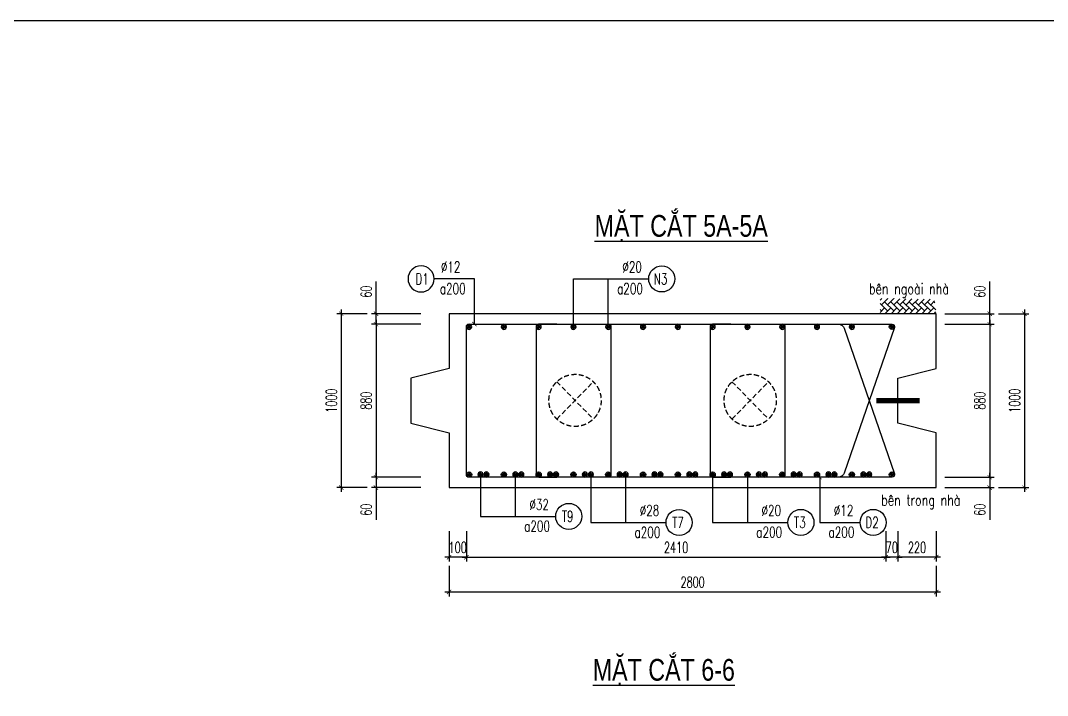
# Model space of a CAD drawing. Header units: millimetres. Extents: x -143483 to 1166745, y -1448440 to -1202244.
# Drawn here: x 208281 to 231889, y -1225931 to -1210408 of the extents above; entities that cross this region are included whole.
import ezdxf
from ezdxf.enums import TextEntityAlignment as Align

# ---------------------------------------------------------------- set-up
doc = ezdxf.new("R2010")
doc.units = ezdxf.units.MM
doc.header["$LTSCALE"] = 30
doc.header["$PDMODE"] = 3
doc.linetypes.add('DASHED', pattern=[19.05, 12.7, -6.35])
doc.layers.get('0').update_dxf_attribs({"lineweight": 9})
doc.layers.get('Defpoints').update_dxf_attribs({"lineweight": 9})
for name, color, linetype in [('ccu11-Cotthep', 9, 'Continuous'), ('ccu11-Dim', 8, 'Continuous'), ('ccu11-Hatch', 8, 'Continuous'), ('ccu11-Text', 31, 'Continuous'), ('ccu11-Thay', 7, 'Continuous'), ('ccu11-Thep', 4, 'Continuous'), ('ccu11-Thep doc', 4, 'Continuous'), ('ccu11-Thepdai', 6, 'Continuous')]:
    doc.layers.add(name, color=color, linetype=linetype)
doc.layers.add('ccu11-Khuat', color=9, linetype='DASHED', lineweight=30)
doc.layers.add('Vicom_thep doc', color=1, linetype='Continuous', lineweight=35)
doc.styles.add('ccu11-dim', font='vnsimli.shx', dxfattribs={"width": 0.65, "bigfont": 'bigfont.shx'})
doc.styles.add('ccu11-VnAvH-B', font='VHAVANB.TTF')
doc.styles.add('ccu11-vnsimli', font='vnsimli.shx', dxfattribs={"width": 0.8, "bigfont": 'vns.shx'})
doc.styles.add('ccu11-vnsimple', font='vnsimple.shx', dxfattribs={"bigfont": 'bigfont.shx'})
doc.styles.add('ccu11_simli', font='vnsimli.shx', dxfattribs={"width": 0.8})
doc.dimstyles.new('ccu11-100', dxfattribs={"dimscale": 100, "dimtxt": 2.5, "dimasz": 1, "dimexe": 1, "dimexo": 2, "dimgap": 1, "dimtad": 1, "dimdec": 0, "dimdsep": 46, "dimtxsty": 'ccu11-dim', "dimblk": 'ARCHTICK', "dimcen": -1, "dimdle": 1, "dimclrd": 256, "dimclre": 256, "dimclrt": 3, "dimadec": 0, "dimazin": 2, "dimtfac": 0.1, "dimtdec": 0, "dimtmove": 0, "dimatfit": 1, "dimldrblk": 'ARCHTICK', "dimfxl": 0, "dimtvp": 0.833333, "dimtolj": 1, "dimtzin": 12, "dimarcsym": 0})
doc.dimstyles.new('ccu11-100x4', dxfattribs={"dimscale": 100, "dimtxt": 2.5, "dimasz": 1, "dimexe": 1, "dimexo": 2, "dimgap": 1, "dimtad": 1, "dimdec": 0, "dimlfac": 0.25, "dimdsep": 46, "dimtxsty": 'ccu11-dim', "dimblk": 'ARCHTICK', "dimcen": -1, "dimdle": 1, "dimclrd": 256, "dimclre": 256, "dimclrt": 3, "dimadec": 0, "dimazin": 2, "dimtfac": 0.1, "dimtdec": 0, "dimtmove": 0, "dimatfit": 1, "dimldrblk": 'ARCHTICK', "dimfxl": 0, "dimtvp": 0.833333, "dimtolj": 1, "dimtzin": 12, "dimarcsym": 0})

# ---------------------------------------------------------------- blocks, each defined once
blk = doc.blocks.new('MCT')
at = {"ltscale": 0.005}
for p, q in [((-0.49, 0), (0.49, 0)), ((0.35, -0.35), (-0.35, 0.35)), ((-0.35, -0.35), (0.35, 0.35)), ((0, -0.49), (0, 0.49))]:
    blk.add_line(p, q, dxfattribs=at)
blk.add_circle((0, 0), 0.492, dxfattribs=at)
blk = doc.blocks.new('*U2086')
at = {"layer": 'ccu11-Thep doc', "xscale": -121.9200000001001, "yscale": 121.9200000001001, "zscale": 121.92, "rotation": 270}
blk.add_blockref('MCT', (0, 0), dxfattribs=at)
blk = doc.blocks.new('*U2087')
at = {"layer": 'ccu11-Thep doc', "color": 0, "linetype": 'ByBlock', "lineweight": -2, "transparency": 16777216}
for p in [(0, 0), (800, 0), (1600, 0), (2400, 0), (3200, 0), (4000, 0), (4800, 0), (5600, 0), (6400, 0), (7200, 0), (8000, 0), (8800, 0)]:
    blk.add_blockref('*U2086', p, dxfattribs=at)
blk = doc.blocks.new('*U2088')
at = {"layer": 'ccu11-Thep doc', "xscale": -121.9200000001001, "yscale": 121.9200000001001, "zscale": 121.92, "rotation": 270}
blk.add_blockref('MCT', (0, 0), dxfattribs=at)
blk = doc.blocks.new('*U2089')
at = {"layer": 'ccu11-Thep doc', "color": 0, "linetype": 'ByBlock', "lineweight": -2, "transparency": 16777216}
for p in [(0, 0), (800, 0), (1600, 0), (2400, 0), (3200, 0), (4000, 0), (4800, 0), (5600, 0), (6400, 0), (7200, 0), (8000, 0), (8800, 0)]:
    blk.add_blockref('*U2088', p, dxfattribs=at)
blk = doc.blocks.new('_ARCHTICK')
at = {"color": 0, "linetype": 'ByBlock', "const_width": 0.15}
blk.add_lwpolyline([(-0.5, -0.5), (0.5, 0.5)], dxfattribs=at)
blk = doc.blocks.new('*D2656')
at = {"layer": 'ccu11-Dim', "linetype": 'ByBlock', "lineweight": -2, "ltscale": 30, "transparency": 16777216}
for p, q in [((216453, -1217151), (216453, -1216411)), ((217481, -1217151), (216353, -1217151)), ((216453, -1217391), (216453, -1217151)), ((217481, -1217391), (216353, -1217391)), ((216453, -1217391), (216453, -1217491))]:
    blk.add_line(p, q, dxfattribs=at)
at = {"layer": 'Defpoints', "color": 0, "linetype": 'ByBlock', "ltscale": 30, "transparency": 16777216}
for p in [(217681, -1217151), (216453, -1217391), (217681, -1217391)]:
    blk.add_point(p, dxfattribs=at)
at = {"layer": 'ccu11-Dim', "linetype": 'ByBlock', "lineweight": -2, "ltscale": 30, "transparency": 16777216, "xscale": 100, "yscale": 100, "zscale": 100}
for p, rotation in [((216453, -1217151), 270), ((216453, -1217391), 90)]:
    blk.add_blockref('_ARCHTICK', p, dxfattribs=dict(at, rotation=rotation))
at = {"layer": 'ccu11-Dim', "color": 3, "linetype": 'ByBlock', "ltscale": 30, "transparency": 16777216, "insert": (216228, -1216643), "char_height": 250, "attachment_point": 5, "rotation": 90, "style": 'ccu11-dim'}
blk.add_mtext('\\A1;60', dxfattribs=at)
blk = doc.blocks.new('*D2657')
at = {"layer": 'ccu11-Dim', "linetype": 'ByBlock', "lineweight": -2, "ltscale": 30, "transparency": 16777216}
for p, q in [((217481, -1217391), (216353, -1217391)), ((216453, -1217291), (216453, -1221011)), ((217481, -1220911), (216353, -1220911))]:
    blk.add_line(p, q, dxfattribs=at)
at = {"layer": 'Defpoints', "color": 0, "linetype": 'ByBlock', "ltscale": 30, "transparency": 16777216}
for p in [(217681, -1217391), (216453, -1220911), (217681, -1220911)]:
    blk.add_point(p, dxfattribs=at)
at = {"layer": 'ccu11-Dim', "linetype": 'ByBlock', "lineweight": -2, "ltscale": 30, "transparency": 16777216, "xscale": 100, "yscale": 100, "zscale": 100}
for p, rotation in [((216453, -1217391), 90), ((216453, -1220911), 270)]:
    blk.add_blockref('_ARCHTICK', p, dxfattribs=dict(at, rotation=rotation))
at = {"layer": 'ccu11-Dim', "color": 3, "linetype": 'ByBlock', "ltscale": 30, "transparency": 16777216, "insert": (216228, -1219151), "char_height": 250, "attachment_point": 5, "rotation": 90, "style": 'ccu11-dim'}
blk.add_mtext('\\A1;880', dxfattribs=at)
blk = doc.blocks.new('*D2658')
at = {"layer": 'ccu11-Dim', "linetype": 'ByBlock', "lineweight": -2, "ltscale": 30, "transparency": 16777216}
for p, q in [((217481, -1220911), (216353, -1220911)), ((216453, -1220911), (216453, -1220811)), ((216453, -1220911), (216453, -1221151)), ((217481, -1221151), (216353, -1221151)), ((216453, -1221151), (216453, -1221890))]:
    blk.add_line(p, q, dxfattribs=at)
at = {"layer": 'Defpoints', "color": 0, "linetype": 'ByBlock', "ltscale": 30, "transparency": 16777216}
for p in [(216453, -1220911), (217681, -1220911), (217681, -1221151)]:
    blk.add_point(p, dxfattribs=at)
at = {"layer": 'ccu11-Dim', "linetype": 'ByBlock', "lineweight": -2, "ltscale": 30, "transparency": 16777216, "xscale": 100, "yscale": 100, "zscale": 100}
for p, rotation in [((216453, -1220911), 270), ((216453, -1221151), 90)]:
    blk.add_blockref('_ARCHTICK', p, dxfattribs=dict(at, rotation=rotation))
at = {"layer": 'ccu11-Dim', "color": 3, "linetype": 'ByBlock', "ltscale": 30, "transparency": 16777216, "insert": (216228, -1221659), "char_height": 250, "attachment_point": 5, "rotation": 90, "style": 'ccu11-dim'}
blk.add_mtext('\\A1;60', dxfattribs=at)
blk = doc.blocks.new('*D2659')
at = {"layer": 'ccu11-Dim', "linetype": 'ByBlock', "lineweight": -2, "ltscale": 30, "transparency": 16777216}
for p, q in [((216253, -1217151), (215553, -1217151)), ((215653, -1217051), (215653, -1221251)), ((216253, -1221151), (215553, -1221151))]:
    blk.add_line(p, q, dxfattribs=at)
at = {"layer": 'Defpoints', "color": 0, "linetype": 'ByBlock', "ltscale": 30, "transparency": 16777216}
for p in [(216453, -1217151), (215653, -1221151), (216453, -1221151)]:
    blk.add_point(p, dxfattribs=at)
at = {"layer": 'ccu11-Dim', "linetype": 'ByBlock', "lineweight": -2, "ltscale": 30, "transparency": 16777216, "xscale": 100, "yscale": 100, "zscale": 100}
for p, rotation in [((215653, -1217151), 90), ((215653, -1221151), 270)]:
    blk.add_blockref('_ARCHTICK', p, dxfattribs=dict(at, rotation=rotation))
at = {"layer": 'ccu11-Dim', "color": 3, "linetype": 'ByBlock', "ltscale": 30, "transparency": 16777216, "insert": (215428, -1219151), "char_height": 250, "attachment_point": 5, "rotation": 90, "style": 'ccu11-dim'}
blk.add_mtext('\\A1;1000', dxfattribs=at)
blk = doc.blocks.new('*D2660')
at = {"layer": 'ccu11-Dim', "linetype": 'ByBlock', "lineweight": -2, "ltscale": 30, "transparency": 16777216}
for p, q in [((228452, -1222151), (228452, -1222851)), ((229332, -1222151), (229332, -1222851)), ((229432, -1222751), (228352, -1222751))]:
    blk.add_line(p, q, dxfattribs=at)
at = {"layer": 'Defpoints', "color": 0, "linetype": 'ByBlock', "ltscale": 30, "transparency": 16777216}
for p in [(228452, -1221951), (229332, -1221951), (228452, -1222751)]:
    blk.add_point(p, dxfattribs=at)
at = {"layer": 'ccu11-Dim', "linetype": 'ByBlock', "lineweight": -2, "ltscale": 30, "transparency": 16777216, "xscale": 100, "yscale": 100, "zscale": 100, "rotation": 180}
blk.add_blockref('_ARCHTICK', (228452, -1222751), dxfattribs=at)
at = {"layer": 'ccu11-Dim', "linetype": 'ByBlock', "lineweight": -2, "ltscale": 30, "transparency": 16777216, "xscale": 100, "yscale": 100, "zscale": 100}
blk.add_blockref('_ARCHTICK', (229332, -1222751), dxfattribs=at)
at = {"layer": 'ccu11-Dim', "color": 3, "linetype": 'ByBlock', "ltscale": 30, "transparency": 16777216, "insert": (228892, -1222526), "char_height": 250, "attachment_point": 5, "style": 'ccu11-dim'}
blk.add_mtext('\\A1;220', dxfattribs=at)
blk = doc.blocks.new('*D2661')
at = {"layer": 'ccu11-Dim', "linetype": 'ByBlock', "lineweight": -2, "ltscale": 30, "transparency": 16777216}
for p, q in [((218132, -1222951), (218132, -1223651)), ((229332, -1222951), (229332, -1223651)), ((218032, -1223551), (229432, -1223551))]:
    blk.add_line(p, q, dxfattribs=at)
at = {"layer": 'Defpoints', "color": 0, "linetype": 'ByBlock', "ltscale": 30, "transparency": 16777216}
for p in [(218132, -1222751), (229332, -1222751), (229332, -1223551)]:
    blk.add_point(p, dxfattribs=at)
at = {"layer": 'ccu11-Dim', "linetype": 'ByBlock', "lineweight": -2, "ltscale": 30, "transparency": 16777216, "xscale": 100, "yscale": 100, "zscale": 100, "rotation": 180}
blk.add_blockref('_ARCHTICK', (218132, -1223551), dxfattribs=at)
at = {"layer": 'ccu11-Dim', "linetype": 'ByBlock', "lineweight": -2, "ltscale": 30, "transparency": 16777216, "xscale": 100, "yscale": 100, "zscale": 100}
blk.add_blockref('_ARCHTICK', (229332, -1223551), dxfattribs=at)
at = {"layer": 'ccu11-Dim', "color": 3, "linetype": 'ByBlock', "ltscale": 30, "transparency": 16777216, "insert": (223732, -1223326), "char_height": 250, "attachment_point": 5, "style": 'ccu11-dim'}
blk.add_mtext('\\A1;2800', dxfattribs=at)
blk = doc.blocks.new('*D2662')
at = {"layer": 'ccu11-Dim', "linetype": 'ByBlock', "lineweight": -2, "ltscale": 30, "transparency": 16777216}
for p, q in [((228172, -1222151), (228172, -1222851)), ((228452, -1222151), (228452, -1222851)), ((228172, -1222751), (228072, -1222751)), ((228452, -1222751), (228172, -1222751)), ((228452, -1222751), (228552, -1222751))]:
    blk.add_line(p, q, dxfattribs=at)
at = {"layer": 'Defpoints', "color": 0, "linetype": 'ByBlock', "ltscale": 30, "transparency": 16777216}
for p in [(228172, -1221951), (228452, -1221951), (228172, -1222751)]:
    blk.add_point(p, dxfattribs=at)
at = {"layer": 'ccu11-Dim', "linetype": 'ByBlock', "lineweight": -2, "ltscale": 30, "transparency": 16777216, "xscale": 100, "yscale": 100, "zscale": 100}
blk.add_blockref('_ARCHTICK', (228172, -1222751), dxfattribs=at)
at = {"layer": 'ccu11-Dim', "linetype": 'ByBlock', "lineweight": -2, "ltscale": 30, "transparency": 16777216, "xscale": 100, "yscale": 100, "zscale": 100, "rotation": 180}
blk.add_blockref('_ARCHTICK', (228452, -1222751), dxfattribs=at)
at = {"layer": 'ccu11-Dim', "color": 3, "linetype": 'ByBlock', "ltscale": 30, "transparency": 16777216, "insert": (228312, -1222526), "char_height": 250, "attachment_point": 5, "style": 'ccu11-dim'}
blk.add_mtext('\\A1;70', dxfattribs=at)
blk = doc.blocks.new('*D2663')
at = {"layer": 'ccu11-Dim', "linetype": 'ByBlock', "lineweight": -2, "ltscale": 30, "transparency": 16777216}
for p, q in [((218532, -1222151), (218532, -1222851)), ((228172, -1222151), (228172, -1222851)), ((218432, -1222751), (228272, -1222751))]:
    blk.add_line(p, q, dxfattribs=at)
at = {"layer": 'Defpoints', "color": 0, "linetype": 'ByBlock', "ltscale": 30, "transparency": 16777216}
for p in [(218532, -1221951), (228172, -1221951), (228172, -1222751)]:
    blk.add_point(p, dxfattribs=at)
at = {"layer": 'ccu11-Dim', "linetype": 'ByBlock', "lineweight": -2, "ltscale": 30, "transparency": 16777216, "xscale": 100, "yscale": 100, "zscale": 100, "rotation": 180}
blk.add_blockref('_ARCHTICK', (218532, -1222751), dxfattribs=at)
at = {"layer": 'ccu11-Dim', "linetype": 'ByBlock', "lineweight": -2, "ltscale": 30, "transparency": 16777216, "xscale": 100, "yscale": 100, "zscale": 100}
blk.add_blockref('_ARCHTICK', (228172, -1222751), dxfattribs=at)
at = {"layer": 'ccu11-Dim', "color": 3, "linetype": 'ByBlock', "ltscale": 30, "transparency": 16777216, "insert": (223352, -1222526), "char_height": 250, "attachment_point": 5, "style": 'ccu11-dim'}
blk.add_mtext('\\A1;2410', dxfattribs=at)
blk = doc.blocks.new('*D2664')
at = {"layer": 'ccu11-Dim', "linetype": 'ByBlock', "lineweight": -2, "ltscale": 30, "transparency": 16777216}
for p, q in [((218132, -1222151), (218132, -1222851)), ((218532, -1222151), (218532, -1222851)), ((218132, -1222751), (218032, -1222751)), ((218532, -1222751), (218132, -1222751)), ((218532, -1222751), (218632, -1222751))]:
    blk.add_line(p, q, dxfattribs=at)
at = {"layer": 'Defpoints', "color": 0, "linetype": 'ByBlock', "ltscale": 30, "transparency": 16777216}
for p in [(218132, -1221951), (218532, -1221951), (218132, -1222751)]:
    blk.add_point(p, dxfattribs=at)
at = {"layer": 'ccu11-Dim', "linetype": 'ByBlock', "lineweight": -2, "ltscale": 30, "transparency": 16777216, "xscale": 100, "yscale": 100, "zscale": 100}
blk.add_blockref('_ARCHTICK', (218132, -1222751), dxfattribs=at)
at = {"layer": 'ccu11-Dim', "linetype": 'ByBlock', "lineweight": -2, "ltscale": 30, "transparency": 16777216, "xscale": 100, "yscale": 100, "zscale": 100, "rotation": 180}
blk.add_blockref('_ARCHTICK', (218532, -1222751), dxfattribs=at)
at = {"layer": 'ccu11-Dim', "color": 3, "linetype": 'ByBlock', "ltscale": 30, "transparency": 16777216, "insert": (218332, -1222526), "char_height": 250, "attachment_point": 5, "style": 'ccu11-dim'}
blk.add_mtext('\\A1;100', dxfattribs=at)
blk = doc.blocks.new('SHD')
at = {"layer": 'ccu11-Cotthep'}
blk.add_circle((300, 0), 300, dxfattribs=at)
at = {"layer": 'ccu11-Cotthep', "color": 31, "style": 'ccu11_simli', "width": 0.8}
blk.add_attdef('DK', text='', height=250, dxfattribs=at).set_placement((-101, 65), align=Align.BOTTOM_RIGHT)
blk.add_attdef('KH', text='', height=250, dxfattribs=at).set_placement((300, 0), align=Align.MIDDLE)
blk.add_attdef('KC', text='', height=250, dxfattribs=at).set_placement((-101, -142), align=Align.TOP_RIGHT)
blk = doc.blocks.new('*D2665')
at = {"layer": 'ccu11-Dim', "linetype": 'ByBlock', "lineweight": -2, "ltscale": 30, "transparency": 16777216}
for p, q in [((230561, -1217151), (230561, -1216411)), ((229532, -1217151), (230661, -1217151)), ((230561, -1217391), (230561, -1217151)), ((229532, -1217391), (230661, -1217391)), ((230561, -1217391), (230561, -1217491))]:
    blk.add_line(p, q, dxfattribs=at)
at = {"layer": 'Defpoints', "color": 0, "linetype": 'ByBlock', "ltscale": 30, "transparency": 16777216}
for p in [(229332, -1217151), (229332, -1217391), (230561, -1217391)]:
    blk.add_point(p, dxfattribs=at)
at = {"layer": 'ccu11-Dim', "linetype": 'ByBlock', "lineweight": -2, "ltscale": 30, "transparency": 16777216, "xscale": 100, "yscale": 100, "zscale": 100}
for p, rotation in [((230561, -1217151), 270), ((230561, -1217391), 90)]:
    blk.add_blockref('_ARCHTICK', p, dxfattribs=dict(at, rotation=rotation))
at = {"layer": 'ccu11-Dim', "color": 3, "linetype": 'ByBlock', "ltscale": 30, "transparency": 16777216, "insert": (230336, -1216643), "char_height": 250, "attachment_point": 5, "rotation": 90, "style": 'ccu11-dim'}
blk.add_mtext('\\A1;60', dxfattribs=at)
blk = doc.blocks.new('*D2666')
at = {"layer": 'ccu11-Dim', "linetype": 'ByBlock', "lineweight": -2, "ltscale": 30, "transparency": 16777216}
for p, q in [((229532, -1217391), (230661, -1217391)), ((230561, -1217291), (230561, -1221011)), ((229532, -1220911), (230661, -1220911))]:
    blk.add_line(p, q, dxfattribs=at)
at = {"layer": 'Defpoints', "color": 0, "linetype": 'ByBlock', "ltscale": 30, "transparency": 16777216}
for p in [(229332, -1217391), (229332, -1220911), (230561, -1220911)]:
    blk.add_point(p, dxfattribs=at)
at = {"layer": 'ccu11-Dim', "linetype": 'ByBlock', "lineweight": -2, "ltscale": 30, "transparency": 16777216, "xscale": 100, "yscale": 100, "zscale": 100}
for p, rotation in [((230561, -1217391), 90), ((230561, -1220911), 270)]:
    blk.add_blockref('_ARCHTICK', p, dxfattribs=dict(at, rotation=rotation))
at = {"layer": 'ccu11-Dim', "color": 3, "linetype": 'ByBlock', "ltscale": 30, "transparency": 16777216, "insert": (230336, -1219151), "char_height": 250, "attachment_point": 5, "rotation": 90, "style": 'ccu11-dim'}
blk.add_mtext('\\A1;880', dxfattribs=at)
blk = doc.blocks.new('*D2667')
at = {"layer": 'ccu11-Dim', "linetype": 'ByBlock', "lineweight": -2, "ltscale": 30, "transparency": 16777216}
for p, q in [((229532, -1220911), (230661, -1220911)), ((230561, -1220911), (230561, -1220811)), ((230561, -1220911), (230561, -1221151)), ((229532, -1221151), (230661, -1221151)), ((230561, -1221151), (230561, -1221890))]:
    blk.add_line(p, q, dxfattribs=at)
at = {"layer": 'Defpoints', "color": 0, "linetype": 'ByBlock', "ltscale": 30, "transparency": 16777216}
for p in [(229332, -1220911), (230561, -1220911), (229332, -1221151)]:
    blk.add_point(p, dxfattribs=at)
at = {"layer": 'ccu11-Dim', "linetype": 'ByBlock', "lineweight": -2, "ltscale": 30, "transparency": 16777216, "xscale": 100, "yscale": 100, "zscale": 100}
for p, rotation in [((230561, -1220911), 270), ((230561, -1221151), 90)]:
    blk.add_blockref('_ARCHTICK', p, dxfattribs=dict(at, rotation=rotation))
at = {"layer": 'ccu11-Dim', "color": 3, "linetype": 'ByBlock', "ltscale": 30, "transparency": 16777216, "insert": (230336, -1221659), "char_height": 250, "attachment_point": 5, "rotation": 90, "style": 'ccu11-dim'}
blk.add_mtext('\\A1;60', dxfattribs=at)
blk = doc.blocks.new('*D2668')
at = {"layer": 'ccu11-Dim', "linetype": 'ByBlock', "lineweight": -2, "ltscale": 30, "transparency": 16777216}
for p, q in [((230761, -1217151), (231461, -1217151)), ((231361, -1217051), (231361, -1221251)), ((230761, -1221151), (231461, -1221151))]:
    blk.add_line(p, q, dxfattribs=at)
at = {"layer": 'Defpoints', "color": 0, "linetype": 'ByBlock', "ltscale": 30, "transparency": 16777216}
for p in [(230561, -1217151), (230561, -1221151), (231361, -1221151)]:
    blk.add_point(p, dxfattribs=at)
at = {"layer": 'ccu11-Dim', "linetype": 'ByBlock', "lineweight": -2, "ltscale": 30, "transparency": 16777216, "xscale": 100, "yscale": 100, "zscale": 100}
for p, rotation in [((231361, -1217151), 90), ((231361, -1221151), 270)]:
    blk.add_blockref('_ARCHTICK', p, dxfattribs=dict(at, rotation=rotation))
at = {"layer": 'ccu11-Dim', "color": 3, "linetype": 'ByBlock', "ltscale": 30, "transparency": 16777216, "insert": (231136, -1219151), "char_height": 250, "attachment_point": 5, "rotation": 90, "style": 'ccu11-dim'}
blk.add_mtext('\\A1;1000', dxfattribs=at)
blk = doc.blocks.new('ccu11_block_thep')
at = {"layer": 'ccu11-Thep', "color": 3}
for p, q in [((-0.4, 0), (0.4, 0)), ((-0.28, 0.28), (0.28, -0.28)), ((0.28, 0.28), (-0.28, -0.28)), ((0, 0.4), (0, -0.4))]:
    blk.add_line(p, q, dxfattribs=at)
at = {"layer": 'ccu11-Thep', "color": 1, "const_width": 0.0667}
blk.add_lwpolyline([(-0.4, 0, 1), (0.4, 0, 1), (-0.4, 0, 1)], format="xyb", dxfattribs=at)
at = {"layer": 'ccu11-Thep', "color": 1}
blk.add_circle((0, 0), 0.4, dxfattribs=at)
blk = doc.blocks.new('*U1980')
at = {"layer": 'Vicom_thep doc', "xscale": -150, "yscale": 150, "zscale": 150, "rotation": 180}
blk.add_blockref('ccu11_block_thep', (0, 0), dxfattribs=at)
blk = doc.blocks.new('*U1983')
at = {"layer": 'ccu11-Thep doc', "color": 0, "linetype": 'ByBlock', "lineweight": -2, "transparency": 16777216}
for p in [(0, 0), (800, 0), (1600, 0), (2400, 0), (3200, 0), (4000, 0), (4800, 0), (5600, 0), (6400, 0), (7200, 0), (8000, 0), (8800, 0)]:
    blk.add_blockref('*U1980', p, dxfattribs=at)
blk = doc.blocks.new('*U1981')
at = {"layer": 'Vicom_thep doc', "xscale": -150, "yscale": 150, "zscale": 150, "rotation": 180}
blk.add_blockref('ccu11_block_thep', (0, 0), dxfattribs=at)
blk = doc.blocks.new('*U1982')
at = {"layer": 'ccu11-Thep doc', "color": 0, "linetype": 'ByBlock', "lineweight": -2, "transparency": 16777216}
for p in [(0, 0), (800, 0), (1600, 0), (2400, 0), (3200, 0), (4000, 0), (4800, 0), (5600, 0), (6400, 0), (7200, 0), (8000, 0), (8800, 0)]:
    blk.add_blockref('*U1981', p, dxfattribs=at)

msp = doc.modelspace()

# ---------------------------------------------------------------- hatches: boundary and pattern name
at = {"layer": 'ccu11-Hatch', "ltscale": 10}
h = msp.add_hatch(dxfattribs=at)
h.set_pattern_fill('AR-HBONE', color=256, scale=25, angle=270, style=0)
h.set_pattern_definition([(45, (-3033810.42, 559305.45), (141.4213562, 4e-14), [300, -100]), (315, (-3033739.71, 559376.16), (141.4213562, 4e-14), [300, -100])])
h.paths.add_polyline_path([(228040.08, -1216798.02), (228040.08, -1217150.75), (229332.44, -1217150.75), (229289.58, -1216819.44)])

# ---------------------------------------------------------------- linework, layer by layer
at = {"layer": 'ccu11-Khuat', "ltscale": 0.3}
for p, q in [((220609.86, -1218715.04), (221448.09, -1219573.74)), ((220609.86, -1219573.74), (221448.09, -1218715.04)), ((224637.09, -1218715.04), (225475.33, -1219573.74)), ((224637.09, -1219573.74), (225475.33, -1218715.04))]:
    msp.add_line(p, q, dxfattribs=at)
for centre in [(221028.98, -1219144.39), (225056.21, -1219144.39)]:
    msp.add_circle(centre, 600, dxfattribs=at)
at = {"layer": 'ccu11-Thay'}
for p, q in [((229332.44, -1217150.75), (218132.44, -1217150.75)), ((218132.44, -1217150.75), (218132.44, -1218410.75)), ((229332.44, -1218410.75), (229332.44, -1217150.75)), ((218132.44, -1218410.75), (217252.67, -1218630.75)), ((228452.67, -1218630.75), (229332.44, -1218410.75)), ((217252.67, -1218630.75), (217252.67, -1219670.75)), ((228452.67, -1219670.75), (228452.67, -1218630.75)), ((217252.67, -1219670.75), (218132.44, -1219890.75)), ((229332.44, -1219890.75), (228452.67, -1219670.75)), ((218132.44, -1219890.75), (218132.44, -1221150.75)), ((229332.44, -1221150.75), (229332.44, -1219890.75)), ((218132.44, -1221150.75), (229332.44, -1221150.75))]:
    msp.add_line(p, q, dxfattribs=at)
msp.add_lwpolyline([(167046.73, -1210408.39), (251146.73, -1210408.39), (251146.73, -1269879.11), (167046.73, -1269879.11)], close=True, dxfattribs=at)
at = {"layer": 'ccu11-Thep', "const_width": 120}
msp.add_lwpolyline([(227952.44, -1219150.75), (228952.44, -1219150.75)], dxfattribs=at)
at = {"layer": 'ccu11-Thepdai'}
for points in [[(226384.23, -1217390.75), (227104.7, -1217390.75, -0.23620228), (227216.47, -1217483.5), (228370.35, -1220830.25, -0.5204497), (228313.96, -1220910.75), (218582.44, -1220910.75, -0.41421356), (218532.44, -1220860.75), (218532.44, -1217440.75, -0.41421356), (218582.44, -1217390.75), (228313.96, -1217390.75, -0.5204497), (228370.35, -1217471.25), (227216.47, -1220818, -0.23620228), (227104.7, -1220910.75), (226384.23, -1220910.75)], [(220613.12, -1217390.75), (220193.12, -1217390.75, 0.41421356), (220133.12, -1217450.75), (220133.12, -1220850.75, 0.41421356), (220193.12, -1220910.75), (220613.12, -1220910.75)], [(221373.12, -1217390.75), (221793.12, -1217390.75, -0.41421356), (221853.12, -1217450.75), (221853.12, -1220850.75, -0.41421356), (221793.12, -1220910.75), (221373.12, -1220910.75)], [(224613.12, -1217390.75), (224193.12, -1217390.75, 0.41421356), (224133.12, -1217450.75), (224133.12, -1220850.75, 0.41421356), (224193.12, -1220910.75), (224613.12, -1220910.75)], [(225373.12, -1217390.75), (225793.12, -1217390.75, -0.41421356), (225853.12, -1217450.75), (225853.12, -1220850.75, -0.41421356), (225793.12, -1220910.75), (225373.12, -1220910.75)]]:
    msp.add_lwpolyline(points, format="xyb", dxfattribs=at)

# ---------------------------------------------------------------- block references
at = {"layer": 'ccu11-Cotthep'}
ref = msp.add_blockref('SHD', (217788.6, -1216350.39), dxfattribs=dict(at, xscale=-1))
ref.add_attrib('KH', 'D1', dxfattribs={"color": 31, "height": 250, "style": 'ccu11-vnsimple', "width": 0.7}).set_placement((217513.6, -1216350.39), align=Align.MIDDLE_CENTER)
ref.add_attrib('KC', 'a200', dxfattribs={"color": 31, "height": 250, "style": 'ccu11-vnsimple', "width": 0.7}).set_placement((218217.18, -1216450.39), align=Align.TOP_CENTER)
ref.add_attrib('DK', '`12', dxfattribs={"color": 31, "height": 250, "style": 'ccu11-vnsimple', "width": 0.7}).set_placement((218169.39, -1216275.39), align=Align.BOTTOM_CENTER)
ref = msp.add_blockref('SHD', (222721.44, -1216350.39), dxfattribs=at)
ref.add_attrib('KH', 'N3', dxfattribs={"color": 31, "height": 250, "style": 'ccu11-vnsimple', "width": 0.7}).set_placement((222996.44, -1216350.39), align=Align.MIDDLE_CENTER)
ref.add_attrib('KC', 'a200', dxfattribs={"color": 31, "height": 250, "style": 'ccu11-vnsimple', "width": 0.7}).set_placement((222292.85, -1216450.39), align=Align.TOP_CENTER)
ref.add_attrib('DK', '`20', dxfattribs={"color": 31, "height": 250, "style": 'ccu11-vnsimple', "width": 0.7}).set_placement((222340.65, -1216275.39), align=Align.BOTTOM_CENTER)
ref = msp.add_blockref('SHD', (220584.52, -1221812.38), dxfattribs=at)
ref.add_attrib('KH', 'T9', dxfattribs={"color": 31, "height": 250, "style": 'ccu11-vnsimple', "width": 0.7}).set_placement((220859.52, -1221812.38), align=Align.MIDDLE_CENTER)
ref.add_attrib('KC', 'a200', dxfattribs={"color": 31, "height": 250, "style": 'ccu11-vnsimple', "width": 0.7}).set_placement((220155.94, -1221912.38), align=Align.TOP_CENTER)
ref.add_attrib('DK', '`32', dxfattribs={"color": 31, "height": 250, "style": 'ccu11-vnsimple', "width": 0.7}).set_placement((220203.74, -1221737.38), align=Align.BOTTOM_CENTER)
ref = msp.add_blockref('SHD', (223121.44, -1221952.1), dxfattribs=at)
ref.add_attrib('KH', 'T7', dxfattribs={"color": 31, "height": 250, "style": 'ccu11-vnsimple', "width": 0.7}).set_placement((223396.44, -1221952.1), align=Align.MIDDLE_CENTER)
ref.add_attrib('KC', 'a200', dxfattribs={"color": 31, "height": 250, "style": 'ccu11-vnsimple', "width": 0.7}).set_placement((222692.85, -1222052.1), align=Align.TOP_CENTER)
ref.add_attrib('DK', '`28', dxfattribs={"color": 31, "height": 250, "style": 'ccu11-vnsimple', "width": 0.7}).set_placement((222740.65, -1221877.1), align=Align.BOTTOM_CENTER)
ref = msp.add_blockref('SHD', (225921.44, -1221951.11), dxfattribs=at)
ref.add_attrib('KH', 'T3', dxfattribs={"color": 31, "height": 250, "style": 'ccu11-vnsimple', "width": 0.7}).set_placement((226196.44, -1221951.11), align=Align.MIDDLE_CENTER)
ref.add_attrib('KC', 'a200', dxfattribs={"color": 31, "height": 250, "style": 'ccu11-vnsimple', "width": 0.7}).set_placement((225492.85, -1222051.11), align=Align.TOP_CENTER)
ref.add_attrib('DK', '`20', dxfattribs={"color": 31, "height": 250, "style": 'ccu11-vnsimple', "width": 0.7}).set_placement((225540.65, -1221876.11), align=Align.BOTTOM_CENTER)
ref = msp.add_blockref('SHD', (227582.07, -1221951.11), dxfattribs=at)
ref.add_attrib('KH', 'D2', dxfattribs={"color": 31, "height": 250, "style": 'ccu11-vnsimple', "width": 0.7}).set_placement((227857.07, -1221951.11), align=Align.MIDDLE_CENTER)
ref.add_attrib('KC', 'a200', dxfattribs={"color": 31, "height": 250, "style": 'ccu11-vnsimple', "width": 0.7}).set_placement((227153.49, -1222051.11), align=Align.TOP_CENTER)
ref.add_attrib('DK', '`12', dxfattribs={"color": 31, "height": 250, "style": 'ccu11-vnsimple', "width": 0.7}).set_placement((227201.29, -1221876.11), align=Align.BOTTOM_CENTER)
at = {"layer": 'ccu11-Thep doc'}
for name, p in [('*U2087', (218592.44, -1217450.75)), ('*U1982', (218855.52, -1220850.75)), ('*U1983', (218992.44, -1220850.75))]:
    msp.add_blockref(name, p, dxfattribs=at)
at = {"layer": 'ccu11-Thep doc', "xscale": 121.9200000001001, "yscale": 121.9200000001001, "zscale": 121.9200000001001, "rotation": 90.00000000000001}
for p in [(228312.79, -1217450.75), (228312.79, -1220850.75)]:
    msp.add_blockref('MCT', p, dxfattribs=at)
at = {"layer": 'ccu11-Thep doc', "xscale": -1, "rotation": 180}
msp.add_blockref('*U2089', (218592.44, -1220850.75), dxfattribs=at)

# ---------------------------------------------------------------- texts
at = {"layer": 'ccu11-Text', "color": 6, "style": 'ccu11-VnAvH-B', "width": 0.8}
for s, p in [('%%UmÆt c¾t 5a-5a', (223470.31, -1215380.62)), ('%%UmÆt c¾t 6-6', (223069.52, -1225590.56))]:
    msp.add_text(s, height=500, dxfattribs=at).set_placement(p, align=Align.CENTER)
at = {"layer": 'ccu11-Text', "linetype": 'Continuous', "style": 'ccu11-vnsimli', "width": 0.75}
for s, p in [('bªn ngoµi nhµ', (228705.67, -1216702.6)), ('bªn trong nhµ', (228978.44, -1221562.64))]:
    msp.add_text(s, height=250, dxfattribs=at).set_placement(p, align=Align.CENTER)

# ---------------------------------------------------------------- dimensions: what is measured, and where the dimension line sits
at = {"layer": 'ccu11-Dim', "linetype": 'ByBlock', "ltscale": 30}
for base, p1, p2, angle, picture, middle in [((216452.67, -1217390.75), (217681.07, -1217150.75), (217681.07, -1217390.75), 90, '*D2656', (216452.67, -1216642.76)), ((230560.83, -1217390.75), (229332.44, -1217150.75), (229332.44, -1217390.75), 90, '*D2665', (230560.83, -1216642.76)), ((216452.67, -1220910.75), (217681.07, -1221150.75), (217681.07, -1220910.75), 270, '*D2658', (216452.67, -1221658.73)), ((230560.83, -1220910.75), (229332.44, -1221150.75), (229332.44, -1220910.75), 270, '*D2667', (230560.83, -1221658.73))]:
    dim = msp.add_linear_dim(base=base, p1=p1, p2=p2, angle=angle, dimstyle='ccu11-100x4', dxfattribs=at)
    dim.commit()
    dim.dimension.update_dxf_attribs({"geometry": picture, "text_midpoint": middle, "dimtype": 160})
for base, p1, p2, picture, middle in [((215652.67, -1221150.75), (216452.67, -1217150.75), (216452.67, -1221150.75), '*D2659', (215427.67, -1219150.75)), ((231360.83, -1221150.75), (230560.83, -1217150.75), (230560.83, -1221150.75), '*D2668', (231135.83, -1219150.75))]:
    dim = msp.add_linear_dim(base=base, p1=p1, p2=p2, angle=90, dimstyle='ccu11-100x4', dxfattribs=at)
    dim.commit()
    dim.dimension.update_dxf_attribs({"geometry": picture, "text_midpoint": middle})
for base, p1, p2, picture, middle in [((216452.67, -1220910.75), (217681.07, -1217390.75), (217681.07, -1220910.75), '*D2657', (216227.67, -1219150.75)), ((230560.83, -1220910.75), (229332.44, -1217390.75), (229332.44, -1220910.75), '*D2666', (230335.83, -1219150.75))]:
    dim = msp.add_linear_dim(base=base, p1=p1, p2=p2, angle=90, dimstyle='ccu11-100x4', override={"dimtmove": 1}, dxfattribs=at)
    dim.commit()
    dim.dimension.update_dxf_attribs({"geometry": picture, "text_midpoint": middle})
for base, p1, p2, picture, middle in [((218132.44, -1222751.11), (218532.44, -1221951.11), (218132.44, -1221951.11), '*D2664', (218332.44, -1222526.11)), ((228172.44, -1222751.11), (228452.44, -1221951.11), (228172.44, -1221951.11), '*D2662', (228312.44, -1222526.11))]:
    dim = msp.add_linear_dim(base=base, p1=p1, p2=p2, dimstyle='ccu11-100x4', override={"dimtix": 1}, dxfattribs=at)
    dim.commit()
    dim.dimension.update_dxf_attribs({"geometry": picture, "text_midpoint": middle})
for base, p1, p2, picture, middle in [((228172.44, -1222751.11), (218532.44, -1221951.11), (228172.44, -1221951.11), '*D2663', (223352.44, -1222526.11)), ((228452.44, -1222751.11), (229332.44, -1221951.11), (228452.44, -1221951.11), '*D2660', (228892.44, -1222526.11)), ((229332.44, -1223551.11), (218132.44, -1222751.11), (229332.44, -1222751.11), '*D2661', (223732.44, -1223326.11))]:
    dim = msp.add_linear_dim(base=base, p1=p1, p2=p2, dimstyle='ccu11-100x4', dxfattribs=at)
    dim.commit()
    dim.dimension.update_dxf_attribs({"geometry": picture, "text_midpoint": middle})

# ---------------------------------------------------------------- leaders
at = {"layer": 'ccu11-Cotthep', "linetype": 'ByBlock', "ltscale": 30}
for points in [[(218717.6, -1217390.75), (218717.6, -1216350.39), (217788.6, -1216350.39)], [(226653.07, -1220910.75), (226653.07, -1221951.11), (227582.07, -1221951.11)]]:
    msp.add_leader(points, dimstyle='ccu11-100x4', dxfattribs=at)
at = {"layer": 'ccu11-Cotthep'}
for points in [[(220992.44, -1217450.75), (220992.44, -1216350.39), (222721.44, -1216350.39)], [(221792.44, -1217450.75), (221792.44, -1216350.39), (222721.44, -1216350.39)], [(218855.52, -1220851.74), (218855.52, -1221812.38), (220584.52, -1221812.38)], [(219655.52, -1220851.74), (219655.52, -1221812.38), (220584.52, -1221812.38)], [(221392.44, -1220851.74), (221392.44, -1221952.1), (223121.44, -1221952.1)], [(222192.44, -1220851.74), (222192.44, -1221952.1), (223121.44, -1221952.1)], [(224192.44, -1220850.75), (224192.44, -1221951.11), (225921.44, -1221951.11)], [(224992.44, -1220850.75), (224992.44, -1221951.11), (225921.44, -1221951.11)]]:
    msp.add_leader(points, dimstyle='ccu11-100', override={"dimasz": 1.5, "dimgap": 1, "dimtad": 0, "dimldrblk": 'None', "dimfxl": 3, "dimfxlon": 1, "dimtfill": 1, "dimarcsym": 1}, dxfattribs=at)

doc.saveas('drawing.dxf')
